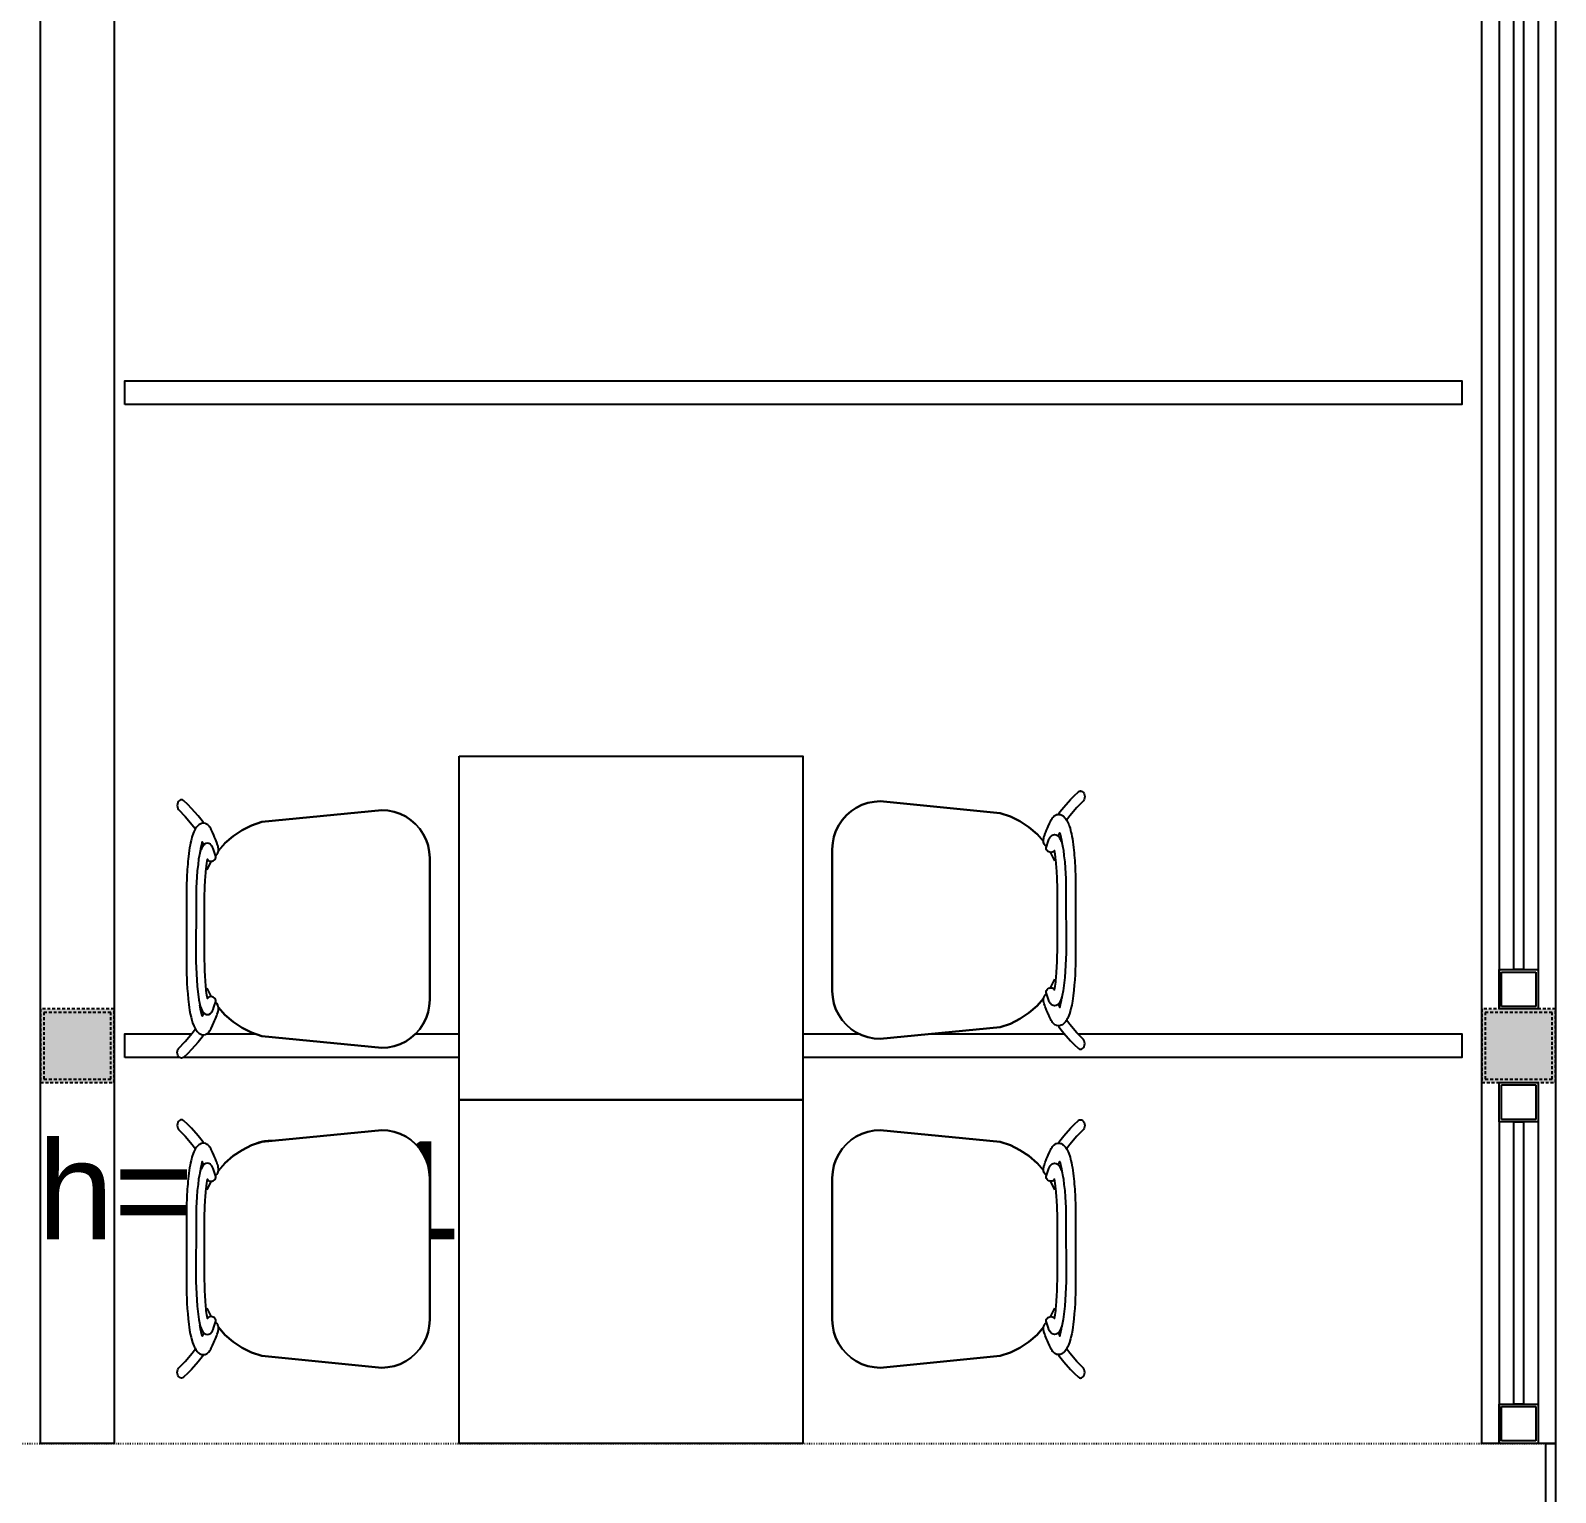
# Model space of a CAD drawing. Header units: inches. Extents: x 19839 to 37459, y -6108 to 838.
# Drawn here: x 35965.2 to 36275.7, y -1539.6 to -1241.8 of the extents above; entities that cross this region are included whole.
import ezdxf

# ---------------------------------------------------------------- set-up
doc = ezdxf.new("R2010")
doc.units = ezdxf.units.IN
doc.header["$MEASUREMENT"] = 0
for name, pattern in [('DOT', [0.25, 0, -0.25]), ('DOTX2', [12.7, 0, -12.7]), ('HIDDEN1', [1, 0.6, -0.4])]:
    doc.linetypes.add(name, pattern=pattern)
for name, color, linetype in [('. JLL Mavi', 5, 'Continuous'), ('0-hsl-htc', 250, 'Continuous'), ('01_Existing Wall Hatch', 251, 'Continuous'), ('2-SPS-ALC', 3, 'Continuous'), ('2-SPS-VLF', 11, 'Continuous'), ('AVM100_02_KAPEN_GIYRDIRME CAM01', 83, 'Continuous'), ('FURNITURE-ATA', 34, 'Continuous'), ('g3', 155, 'HIDDEN1'), ('n', 55, 'DOT'), ('WIPEOUT-ATA', 185, 'DOTX2')]:
    doc.layers.add(name, color=color, linetype=linetype)
doc.styles.get("Standard").update_dxf_attribs({"font": 'arial.ttf'})

# ---------------------------------------------------------------- blocks, each defined once
blk = doc.blocks.new('zemin 2')
at = {"layer": '0-hsl-htc'}
for points in [[(21828.39, 4089.75), (21813.39, 4089.75), (21813.39, 4074.75), (21828.39, 4074.75)], [(22121.89, 4089.75), (22106.89, 4089.75), (22106.89, 4074.75), (22121.89, 4074.75)]]:
    blk.add_hatch(color=0, dxfattribs=at).paths.add_polyline_path(points)
at = {"color": 0}
for points in [[(21813.39, 4456.25), (21828.39, 4456.25), (21828.39, 4001.25), (21813.39, 4001.25), (21813.39, 4456.25)], [(22106.89, 4456.25), (22121.89, 4456.25), (22121.89, 4001.25), (22106.89, 4001.25), (22106.89, 4456.25)], [(21830.57, 4212.83), (21830.57, 4217.66), (22102.82, 4217.66), (22102.82, 4212.83), (21830.57, 4212.83)], [(21830.57, 4079.83), (21830.57, 4084.66), (22102.82, 4084.66), (22102.82, 4079.83), (21830.57, 4079.83)]]:
    blk.add_lwpolyline(points, dxfattribs=at)
blk.add_lwpolyline([(22121.89, 4001.25), (22121.89, 3983.75), (22119.89, 3983.75), (22119.89, 4001.25)], close=True, dxfattribs=at)
at = {"layer": '2-SPS-ALC', "color": 0}
for p, q in [((22110.39, 4097.75), (22118.39, 4097.75)), ((22110.39, 4089.75), (22110.39, 4097.75)), ((22110.89, 4097.25), (22117.89, 4097.25)), ((22110.89, 4090.25), (22110.89, 4097.25)), ((22117.89, 4097.25), (22117.89, 4090.25)), ((22118.39, 4097.75), (22118.39, 4089.75)), ((22117.89, 4090.25), (22110.89, 4090.25)), ((22118.39, 4089.75), (22110.39, 4089.75)), ((22110.39, 4074.75), (22118.39, 4074.75)), ((22110.39, 4066.75), (22110.39, 4074.75)), ((22110.89, 4074.25), (22117.89, 4074.25)), ((22110.89, 4067.25), (22110.89, 4074.25)), ((22117.89, 4074.25), (22117.89, 4067.25)), ((22118.39, 4074.75), (22118.39, 4066.75)), ((22118.39, 4066.75), (22110.39, 4066.75)), ((22117.89, 4067.25), (22110.89, 4067.25)), ((22110.39, 4009.25), (22118.39, 4009.25)), ((22110.39, 4001.25), (22110.39, 4009.25)), ((22118.39, 4009.25), (22118.39, 4001.25)), ((22110.89, 4008.75), (22117.89, 4008.75)), ((22110.89, 4001.75), (22110.89, 4008.75)), ((22117.89, 4008.75), (22117.89, 4001.75)), ((22118.39, 4001.25), (22110.39, 4001.25)), ((22117.89, 4001.75), (22110.89, 4001.75))]:
    blk.add_line(p, q, dxfattribs=at)
at = {"layer": '2-SPS-VLF', "color": 0, "linetype": 'ByBlock'}
for p, q in [((22110.39, 4340.72), (22110.39, 4089.72)), ((22118.39, 4340.72), (22118.39, 4089.72)), ((22110.39, 4066.72), (22110.39, 4001.22)), ((22118.39, 4066.72), (22118.39, 4001.22))]:
    blk.add_line(p, q, dxfattribs=at)
at = {"layer": 'AVM100_02_KAPEN_GIYRDIRME CAM01', "color": 0}
for points in [[(22115.39, 4332.75), (22115.39, 4097.75), (22113.39, 4097.75), (22113.39, 4332.75)], [(22115.39, 4066.75), (22115.39, 4009.25), (22113.39, 4009.25), (22113.39, 4066.75)]]:
    blk.add_lwpolyline(points, close=True, dxfattribs=at)
at = {"layer": 'g3', "color": 0, "linetype": 'HIDDEN1'}
for points in [[(21828.39, 4089.75), (21813.39, 4089.75), (21813.39, 4074.75), (21828.39, 4074.75), (21828.39, 4089.75)], [(22121.89, 4089.75), (22106.89, 4089.75), (22106.89, 4074.75), (22121.89, 4074.75), (22121.89, 4089.75)]]:
    blk.add_lwpolyline(points, dxfattribs=at)
for points in [[(21827.68, 4089.04), (21814.1, 4089.04), (21814.1, 4075.46), (21827.68, 4075.46)], [(22121.18, 4089.04), (22107.6, 4089.04), (22107.6, 4075.46), (22121.18, 4075.46)]]:
    blk.add_lwpolyline(points, close=True, dxfattribs=at)
at = {"layer": 'n', "color": 0}
blk.add_line((19949.03, 4001.25), (22120.89, 4001.25), dxfattribs=at)
at = {"layer": '. JLL Mavi', "color": 0}
blk.add_text('h= 281.5', height=20, dxfattribs=at).set_placement((21812.77, 4042.8))
blk = doc.blocks.new('thornet1')
blk.add_wipeout([(16835.53, -12716.7), (16835.76, -12715.53), (16836.67, -12713.34), (16838.12, -12711.45), (16840, -12710.01), (16841.07, -12709.48), (16843.96, -12708.83), (16846.34, -12708.96), (16852.41, -12709.56), (16861.16, -12710.42), (16867.28, -12711.02), (16870.14, -12712.13), (16872.75, -12713.71), (16874.29, -12715.06), (16875.5, -12716.44), (16875.65, -12715.48), (16876.18, -12714.09), (16876.92, -12712.47), (16877.5, -12711.64), (16878, -12711.3), (16878.48, -12711.01), (16879.36, -12709.89), (16880.62, -12708.45), (16882.34, -12706.86), (16882.83, -12706.9), (16883.17, -12707.25), (16883.34, -12707.91), (16883.17, -12708.57), (16882.68, -12709.12), (16881.86, -12709.97), (16880.93, -12711.04), (16879.95, -12712.29), (16880.21, -12712.93), (16880.77, -12714.78), (16881.33, -12718.54), (16881.6, -12723.15), (16881.61, -12729.45), (16881.61, -12739.01), (16881.52, -12741.65), (16881.33, -12744.15), (16880.94, -12747.1), (16880.44, -12749.14), (16880.22, -12750.76), (16881.18, -12751.92), (16882.29, -12753.16), (16883.08, -12753.97), (16883.34, -12754.78), (16883.11, -12755.55), (16882.65, -12755.85), (16882.16, -12755.72), (16880.47, -12754.06), (16878.9, -12752.23), (16878.34, -12751.49), (16877.3, -12750.84), (16876.56, -12749.46), (16875.8, -12747.65), (16875.59, -12747.01), (16874.9, -12746.93), (16874.29, -12747.63), (16872.29, -12749.28), (16870.67, -12750.3), (16868.25, -12751.34), (16867.28, -12751.67), (16845.12, -12753.84), (16844.02, -12753.95), (16840.97, -12753.16), (16838.56, -12751.63), (16837, -12749.84), (16835.76, -12747.15), (16835.45, -12744.81), (16835.45, -12736.61)]).dxf.layer = 'WIPEOUT-ATA'
at = {"layer": 'FURNITURE-ATA'}
for p, q in [((16841.07, -12709.48, 61.43), (16840, -12710.01, 61.43)), ((16841.07, -12709.48, 58.87), (16840, -12710.01, 58.87)), ((16842.19, -12709.1, 61.43), (16841.07, -12709.48, 61.43)), ((16842.19, -12709.1, 58.87), (16841.07, -12709.48, 58.87)), ((16843.36, -12708.87, 61.43), (16842.19, -12709.1, 61.43)), ((16843.36, -12708.87, 58.87), (16842.19, -12709.1, 58.87)), ((16844.56, -12708.79, 61.43), (16843.36, -12708.87, 61.43)), ((16844.56, -12708.79, 58.87), (16843.36, -12708.87, 58.87)), ((16867.28, -12711.02, 61.43), (16844.56, -12708.79, 61.43)), ((16867.28, -12711.02, 58.87), (16844.56, -12708.79, 58.87)), ((16837.33, -12712.35, 61.43), (16836.67, -12713.34, 61.43)), ((16837.33, -12712.35, 58.87), (16836.67, -12713.34, 58.87)), ((16838.12, -12711.45, 61.43), (16837.33, -12712.35, 61.43)), ((16838.12, -12711.45, 58.87), (16837.33, -12712.35, 58.87)), ((16839.01, -12710.67, 61.43), (16838.12, -12711.45, 61.43)), ((16839.01, -12710.67, 58.87), (16838.12, -12711.45, 58.87)), ((16840, -12710.01, 61.43), (16839.01, -12710.67, 61.43)), ((16840, -12710.01, 58.87), (16839.01, -12710.67, 58.87)), ((16869.23, -12711.68, 61.43), (16867.28, -12711.02, 61.43)), ((16869.23, -12711.68, 58.87), (16867.28, -12711.02, 58.87)), ((16871.06, -12712.58, 61.43), (16869.23, -12711.68, 61.43)), ((16871.06, -12712.58, 58.87), (16869.23, -12711.68, 58.87)), ((16869.23, -12711.68, 58.87), (16869.23, -12711.68, 61.43)), ((16872.75, -12713.71, 61.43), (16871.06, -12712.58, 61.43)), ((16872.75, -12713.71, 58.87), (16871.06, -12712.58, 58.87)), ((16871.06, -12712.58, 58.87), (16871.06, -12712.58, 61.43)), ((16835.76, -12715.53, 61.43), (16835.53, -12716.7, 61.43)), ((16835.76, -12715.53, 58.87), (16835.53, -12716.7, 58.87)), ((16836.14, -12714.41, 61.43), (16835.76, -12715.53, 61.43)), ((16836.14, -12714.41, 58.87), (16835.76, -12715.53, 58.87)), ((16835.76, -12715.53, 58.87), (16835.76, -12715.53, 61.43)), ((16836.67, -12713.34, 61.43), (16836.14, -12714.41, 61.43)), ((16836.67, -12713.34, 58.87), (16836.14, -12714.41, 58.87)), ((16836.14, -12714.41, 58.87), (16836.14, -12714.41, 61.43)), ((16836.67, -12713.34, 58.87), (16836.67, -12713.34, 61.43)), ((16874.29, -12715.06, 61.43), (16872.75, -12713.71, 61.43)), ((16874.29, -12715.06, 58.87), (16872.75, -12713.71, 58.87)), ((16872.75, -12713.71, 58.87), (16872.75, -12713.71, 61.43)), ((16875.5, -12716.44, 58.87), (16874.29, -12715.06, 58.87)), ((16835.53, -12716.7, 61.43), (16835.45, -12717.87, 61.43)), ((16835.53, -12716.7, 58.87), (16835.45, -12717.87, 58.87)), ((16835.45, -12717.87, 58.87), (16835.45, -12717.87, 61.43)), ((16835.45, -12717.87, 61.43), (16835.45, -12744.81, 61.43)), ((16835.45, -12717.87, 58.87), (16835.45, -12744.81, 58.87)), ((16835.53, -12716.7, 58.87), (16835.53, -12716.7, 61.43)), ((16877.67, -12720.12, 58.87), (16876.89, -12718.54, 58.87)), ((16876.91, -12744.1, 58.87), (16877.67, -12742.57, 58.87)), ((16877.67, -12742.57, 58.87), (16877.67, -12742.57, 61.43)), ((16835.45, -12744.81, 58.87), (16835.45, -12744.81, 61.43)), ((16835.45, -12744.81, 61.43), (16835.53, -12745.99, 61.43)), ((16835.45, -12744.81, 58.87), (16835.53, -12745.99, 58.87)), ((16835.53, -12745.99, 61.43), (16835.76, -12747.15, 61.43)), ((16835.53, -12745.99, 58.87), (16835.53, -12745.99, 61.43)), ((16835.53, -12745.99, 58.87), (16835.76, -12747.15, 58.87)), ((16835.76, -12747.15, 61.43), (16836.14, -12748.28, 61.43)), ((16835.76, -12747.15, 58.87), (16835.76, -12747.15, 61.43)), ((16835.76, -12747.15, 58.87), (16836.14, -12748.28, 58.87)), ((16874.29, -12747.63, 61.43), (16875.51, -12746.23, 120.3)), ((16874.29, -12747.63, 58.87), (16875.51, -12746.23, 117.75)), ((16875.51, -12746.23, 117.75), (16875.51, -12746.23, 120.3)), ((16836.14, -12748.28, 61.43), (16836.67, -12749.35, 61.43)), ((16836.14, -12748.28, 58.87), (16836.14, -12748.28, 61.43)), ((16836.14, -12748.28, 58.87), (16836.67, -12749.35, 58.87)), ((16836.67, -12749.35, 61.43), (16837.33, -12750.34, 61.43)), ((16836.67, -12749.35, 58.87), (16836.67, -12749.35, 61.43)), ((16836.67, -12749.35, 58.87), (16837.33, -12750.34, 58.87)), ((16837.33, -12750.34, 61.43), (16838.12, -12751.23, 61.43)), ((16837.33, -12750.34, 58.87), (16837.33, -12750.34, 61.43)), ((16837.33, -12750.34, 58.87), (16838.12, -12751.23, 58.87)), ((16869.23, -12751.01, 61.43), (16871.06, -12750.11, 61.43)), ((16869.23, -12751.01, 58.87), (16871.06, -12750.11, 58.87)), ((16871.06, -12750.11, 61.43), (16872.75, -12748.97, 61.43)), ((16871.06, -12750.11, 58.87), (16872.75, -12748.97, 58.87)), ((16871.06, -12750.11, 58.87), (16871.06, -12750.11, 61.43)), ((16872.75, -12748.97, 61.43), (16874.29, -12747.63, 61.43)), ((16872.75, -12748.97, 58.87), (16874.29, -12747.63, 58.87)), ((16872.75, -12748.97, 58.87), (16872.75, -12748.97, 61.43)), ((16874.29, -12747.63, 58.87), (16874.29, -12747.63, 61.43)), ((16838.12, -12751.23, 61.43), (16839.01, -12752.02, 61.43)), ((16838.12, -12751.23, 58.87), (16838.12, -12751.23, 61.43)), ((16838.12, -12751.23, 58.87), (16839.01, -12752.02, 58.87)), ((16839.01, -12752.02, 61.43), (16840, -12752.68, 61.43)), ((16839.01, -12752.02, 58.87), (16839.01, -12752.02, 61.43)), ((16839.01, -12752.02, 58.87), (16840, -12752.68, 58.87)), ((16840, -12752.68, 61.43), (16841.07, -12753.2, 61.43)), ((16840, -12752.68, 58.87), (16840, -12752.68, 61.43)), ((16840, -12752.68, 58.87), (16841.07, -12753.2, 58.87)), ((16841.07, -12753.2, 61.43), (16842.19, -12753.59, 61.43)), ((16841.07, -12753.2, 58.87), (16841.07, -12753.2, 61.43)), ((16841.07, -12753.2, 58.87), (16842.19, -12753.59, 58.87)), ((16844.56, -12753.9, 61.43), (16867.28, -12751.67, 61.43)), ((16844.56, -12753.9, 58.87), (16867.28, -12751.67, 58.87)), ((16867.28, -12751.67, 61.43), (16869.23, -12751.01, 61.43)), ((16867.28, -12751.67, 58.87), (16869.23, -12751.01, 58.87)), ((16867.28, -12751.67, 58.87), (16867.28, -12751.67, 61.43)), ((16869.23, -12751.01, 58.87), (16869.23, -12751.01, 61.43)), ((16842.19, -12753.59, 61.43), (16843.36, -12753.82, 61.43)), ((16842.19, -12753.59, 58.87), (16842.19, -12753.59, 61.43)), ((16842.19, -12753.59, 58.87), (16843.36, -12753.82, 58.87)), ((16843.36, -12753.82, 61.43), (16844.56, -12753.9, 61.43)), ((16843.36, -12753.82, 58.87), (16844.56, -12753.9, 58.87)), ((16844.56, -12753.9, 58.87), (16844.56, -12753.9, 61.43))]:
    blk.add_line(p, q, dxfattribs=at)
for points, elevation in [([(16878.34, -12711.2), (16878.61, -12710.82), (16879.36, -12709.89), (16880.62, -12708.45), (16881.36, -12707.73), (16882.16, -12706.97)], 33.45), ([(16882.16, -12706.97), (16882.34, -12706.86), (16882.55, -12706.82), (16882.75, -12706.86), (16882.94, -12706.97), (16883.11, -12707.14), (16883.23, -12707.36), (16883.31, -12707.63), (16883.34, -12707.91), (16883.31, -12708.19), (16883.23, -12708.45), (16883.11, -12708.68), (16881.86, -12709.97), (16880.5, -12711.55), (16879.95, -12712.29)], 16.77), ([(16876.03, -12717.37), (16875.82, -12717.17), (16875.66, -12716.9), (16875.55, -12716.55), (16875.52, -12716.22), (16875.56, -12715.84), (16875.61, -12715.61), (16875.69, -12715.36), (16875.84, -12714.91), (16875.95, -12714.62), (16876.09, -12714.28), (16876.26, -12713.9), (16876.41, -12713.57), (16876.67, -12712.99), (16876.92, -12712.47), (16877, -12712.3), (16877.16, -12712.04), (16877.25, -12711.9), (16877.35, -12711.79), (16877.56, -12711.58), (16877.66, -12711.5), (16877.9, -12711.37), (16878.01, -12711.32), (16878.27, -12711.28), (16878.38, -12711.26), (16878.5, -12711.28), (16878.76, -12711.32), (16878.88, -12711.37), (16879.12, -12711.5), (16879.24, -12711.58), (16879.37, -12711.7), (16879.57, -12711.9), (16879.69, -12712.04), (16879.82, -12712.22), (16879.95, -12712.43), (16880.09, -12712.68), (16880.21, -12712.93), (16880.33, -12713.22), (16880.4, -12713.42), (16880.44, -12713.55), (16880.56, -12713.92), (16880.67, -12714.33), (16880.72, -12714.56), (16880.82, -12714.99), (16880.92, -12715.45), (16881.01, -12715.94), (16881.09, -12716.46), (16881.16, -12717), (16881.23, -12717.56), (16881.28, -12718.05), (16881.33, -12718.54), (16881.37, -12719.03), (16881.41, -12719.52), (16881.45, -12720.04), (16881.49, -12720.54), (16881.52, -12721.04), (16881.54, -12721.57), (16881.56, -12722.09), (16881.58, -12722.62), (16881.6, -12723.15), (16881.61, -12723.68), (16881.61, -12739.01), (16881.58, -12740.07), (16881.56, -12740.59), (16881.52, -12741.65), (16881.45, -12742.65), (16881.37, -12743.66), (16881.28, -12744.64), (16881.16, -12745.69), (16881.09, -12746.23), (16881.01, -12746.74), (16880.87, -12747.46), (16880.73, -12748.1), (16880.65, -12748.41), (16880.44, -12749.14), (16880.21, -12749.76), (16880.09, -12750.01), (16879.97, -12750.21), (16879.82, -12750.47), (16879.69, -12750.64), (16879.57, -12750.79), (16879.37, -12750.99), (16879.24, -12751.1), (16879.12, -12751.19), (16878.88, -12751.31), (16878.76, -12751.36), (16878.38, -12751.42), (16878.01, -12751.36), (16877.9, -12751.31), (16877.66, -12751.19), (16877.56, -12751.1), (16877.35, -12750.9), (16877.25, -12750.79), (16877.16, -12750.64), (16877, -12750.38), (16876.92, -12750.21), (16876.67, -12749.69), (16876.45, -12749.22), (16876.41, -12749.12), (16876.26, -12748.79), (16876.09, -12748.41), (16875.95, -12748.07), (16875.84, -12747.77), (16875.75, -12747.52), (16875.65, -12747.21), (16875.59, -12747.01), (16875.56, -12746.88), (16875.55, -12746.8), (16875.52, -12746.47), (16875.54, -12746.2), (16875.55, -12746.13), (16875.56, -12746.1), (16875.66, -12745.79), (16875.82, -12745.52), (16876.03, -12745.31)], 60.9), ([(16878.3, -12715.4), (16878.31, -12715.39), (16878.48, -12715.04), (16878.61, -12714.78), (16878.76, -12715.31), (16878.93, -12716.15), (16879, -12716.59), (16879.05, -12716.88)], 84.47), ([(16878.3, -12747.28), (16878.31, -12747.3), (16878.48, -12747.64), (16878.61, -12747.91), (16878.76, -12747.38), (16878.93, -12746.54), (16879, -12746.1), (16879.05, -12745.8)], 84.47), ([(16882.16, -12755.72), (16882.34, -12755.83), (16882.55, -12755.86), (16882.75, -12755.83), (16882.94, -12755.72), (16883.11, -12755.55), (16883.23, -12755.32), (16883.31, -12755.06), (16883.34, -12754.78), (16883.31, -12754.5), (16883.23, -12754.23), (16883.11, -12754.01), (16881.86, -12752.71), (16880.5, -12751.13), (16879.95, -12750.39)], 16.77), ([(16878.34, -12751.49), (16878.61, -12751.86), (16879.36, -12752.8), (16880.62, -12754.24), (16881.36, -12754.95), (16882.16, -12755.72)], 33.45)]:
    blk.add_lwpolyline(points, dxfattribs=dict(at, elevation=elevation))
at = {"layer": 'FURNITURE-ATA', "elevation": 72.41}
blk.add_lwpolyline([(16876.02, -12745.09), (16876.02, -12744.9), (16876.08, -12744.71), (16876.19, -12744.54), (16876.35, -12744.39), (16876.54, -12744.28), (16876.75, -12744.21), (16876.96, -12744.19), (16877.17, -12744.22), (16877.36, -12744.29), (16877.51, -12744.4), (16877.61, -12744.55), (16877.62, -12744.57), (16877.63, -12744.51), (16877.74, -12743.88), (16877.79, -12743.48), (16877.84, -12743.1), (16877.89, -12742.69), (16877.92, -12742.27), (16877.95, -12741.89), (16877.98, -12741.51), (16878.01, -12741.13), (16878.05, -12740.34), (16878.11, -12739.15), (16878.14, -12737.93), (16878.15, -12737.52), (16878.15, -12725.16), (16878.11, -12723.54), (16878.03, -12721.95), (16878.01, -12721.56), (16877.92, -12720.42), (16877.89, -12720), (16877.74, -12718.84), (16877.69, -12718.49), (16877.63, -12718.17), (16877.62, -12718.12), (16877.61, -12718.14), (16877.51, -12718.28), (16877.36, -12718.4), (16877.17, -12718.47), (16876.96, -12718.5), (16876.75, -12718.47), (16876.54, -12718.4), (16876.35, -12718.29), (16876.19, -12718.15), (16876.08, -12717.98), (16876.02, -12717.79), (16876.02, -12717.6), (16876.47, -12716.26), (16876.54, -12716.07), (16876.57, -12715.98), (16876.59, -12715.93), (16876.65, -12715.82), (16876.78, -12715.6), (16876.84, -12715.51), (16877.01, -12715.34), (16877.07, -12715.28), (16877.33, -12715.14), (16877.61, -12715.09), (16877.9, -12715.13), (16878.17, -12715.28), (16878.24, -12715.35), (16878.41, -12715.51), (16878.49, -12715.6), (16878.56, -12715.72), (16878.76, -12716.07), (16878.84, -12716.23), (16878.91, -12716.43), (16878.99, -12716.67), (16879.06, -12716.94), (16879.15, -12717.27), (16879.2, -12717.55), (16879.29, -12718.08), (16879.41, -12719.11), (16879.55, -12720.29), (16879.64, -12721.51), (16879.76, -12723.46), (16879.79, -12725.16), (16879.82, -12737.55), (16879.58, -12742.21), (16879.26, -12744.77), (16879.09, -12745.67), (16878.98, -12746.02), (16878.84, -12746.45), (16878.62, -12746.86), (16878.49, -12747.08), (16878.41, -12747.18), (16878.17, -12747.41), (16877.9, -12747.55), (16877.61, -12747.6), (16877.34, -12747.55), (16877.07, -12747.41), (16876.84, -12747.18), (16876.78, -12747.08), (16876.65, -12746.87), (16876.59, -12746.76), (16876.54, -12746.62), (16876.39, -12746.2), (16876.26, -12745.81), (16876.08, -12745.27)], close=True, dxfattribs=at)
at = {"layer": 'FURNITURE-ATA'}
mesh = blk.add_polyface(dxfattribs=at)
corners = [(16841.07, -12709.48, 61.43), (16840, -12710.01, 58.87), (16840, -12710.01, 61.43), (16841.07, -12709.48, 58.87)]
mesh.append_faces([[corners[k] for k in face] for face in [(0, 1, 2), (1, 0, 3)]], dxfattribs={"vtx0": -1})
mesh = blk.add_polyface(dxfattribs=at)
corners = [(16842.19, -12709.1, 61.43), (16841.07, -12709.48, 58.87), (16841.07, -12709.48, 61.43), (16842.19, -12709.1, 58.87)]
mesh.append_faces([[corners[k] for k in face] for face in [(0, 1, 2), (1, 0, 3)]], dxfattribs={"vtx0": -1})
mesh = blk.add_polyface(dxfattribs=at)
corners = [(16843.36, -12708.87, 61.43), (16842.19, -12709.1, 58.87), (16842.19, -12709.1, 61.43), (16843.36, -12708.87, 58.87)]
mesh.append_faces([[corners[k] for k in face] for face in [(0, 1, 2), (1, 0, 3)]], dxfattribs={"vtx0": -1})
mesh = blk.add_polyface(dxfattribs=at)
corners = [(16844.56, -12708.79, 61.43), (16843.36, -12708.87, 58.87), (16843.36, -12708.87, 61.43), (16844.56, -12708.79, 58.87)]
mesh.append_faces([[corners[k] for k in face] for face in [(0, 1, 2), (1, 0, 3)]], dxfattribs={"vtx0": -1})
mesh = blk.add_polyface(dxfattribs=at)
corners = [(16867.28, -12711.02, 61.43), (16844.56, -12708.79, 58.87), (16844.56, -12708.79, 61.43), (16867.28, -12711.02, 58.87)]
mesh.append_faces([[corners[k] for k in face] for face in [(0, 1, 2), (1, 0, 3)]], dxfattribs={"vtx0": -1})
mesh = blk.add_polyface(dxfattribs=at)
corners = [(16836.67, -12713.34, 58.87), (16837.33, -12712.35, 61.43), (16837.33, -12712.35, 58.87), (16836.67, -12713.34, 61.43)]
mesh.append_faces([[corners[k] for k in face] for face in [(0, 1, 2), (1, 0, 3)]], dxfattribs={"vtx0": -1})
mesh = blk.add_polyface(dxfattribs=at)
corners = [(16837.33, -12712.35, 61.43), (16838.12, -12711.45, 58.87), (16837.33, -12712.35, 58.87), (16838.12, -12711.45, 61.43)]
mesh.append_faces([[corners[k] for k in face] for face in [(0, 1, 2), (1, 0, 3)]], dxfattribs={"vtx0": -1})
mesh = blk.add_polyface(dxfattribs=at)
corners = [(16839.01, -12710.67, 61.43), (16838.12, -12711.45, 58.87), (16838.12, -12711.45, 61.43), (16839.01, -12710.67, 58.87)]
mesh.append_faces([[corners[k] for k in face] for face in [(0, 1, 2), (1, 0, 3)]], dxfattribs={"vtx0": -1})
mesh = blk.add_polyface(dxfattribs=at)
corners = [(16840, -12710.01, 61.43), (16839.01, -12710.67, 58.87), (16839.01, -12710.67, 61.43), (16840, -12710.01, 58.87)]
mesh.append_faces([[corners[k] for k in face] for face in [(0, 1, 2), (1, 0, 3)]], dxfattribs={"vtx0": -1})
mesh = blk.add_polyface(dxfattribs=at)
corners = [(16869.23, -12711.68, 61.43), (16867.28, -12711.02, 58.87), (16867.28, -12711.02, 61.43), (16869.23, -12711.68, 58.87)]
mesh.append_faces([[corners[k] for k in face] for face in [(0, 1, 2), (1, 0, 3)]], dxfattribs={"vtx0": -1})
mesh = blk.add_polyface(dxfattribs=at)
corners = [(16871.06, -12712.58, 61.43), (16869.23, -12711.68, 58.87), (16869.23, -12711.68, 61.43), (16871.06, -12712.58, 58.87)]
mesh.append_faces([[corners[k] for k in face] for face in [(0, 1, 2), (1, 0, 3)]], dxfattribs={"vtx0": -1})
mesh = blk.add_polyface(dxfattribs=at)
corners = [(16872.75, -12713.71, 61.43), (16871.06, -12712.58, 58.87), (16871.06, -12712.58, 61.43), (16872.75, -12713.71, 58.87)]
mesh.append_faces([[corners[k] for k in face] for face in [(0, 1, 2), (1, 0, 3)]], dxfattribs={"vtx0": -1})
mesh = blk.add_polyface(dxfattribs=at)
corners = [(16835.53, -12716.7, 61.43), (16835.76, -12715.53, 58.87), (16835.53, -12716.7, 58.87), (16835.76, -12715.53, 61.43)]
mesh.append_faces([[corners[k] for k in face] for face in [(0, 1, 2), (1, 0, 3)]], dxfattribs={"vtx0": -1})
mesh = blk.add_polyface(dxfattribs=at)
corners = [(16835.76, -12715.53, 61.43), (16836.14, -12714.41, 58.87), (16835.76, -12715.53, 58.87), (16836.14, -12714.41, 61.43)]
mesh.append_faces([[corners[k] for k in face] for face in [(0, 1, 2), (1, 0, 3)]], dxfattribs={"vtx0": -1})
mesh = blk.add_polyface(dxfattribs=at)
corners = [(16836.14, -12714.41, 61.43), (16836.67, -12713.34, 58.87), (16836.14, -12714.41, 58.87), (16836.67, -12713.34, 61.43)]
mesh.append_faces([[corners[k] for k in face] for face in [(0, 1, 2), (1, 0, 3)]], dxfattribs={"vtx0": -1})
mesh = blk.add_polyface(dxfattribs=at)
corners = [(16874.29, -12715.06, 61.43), (16872.75, -12713.71, 58.87), (16872.75, -12713.71, 61.43), (16874.29, -12715.06, 58.87)]
mesh.append_faces([[corners[k] for k in face] for face in [(0, 1, 2), (1, 0, 3)]], dxfattribs={"vtx0": -1})
mesh = blk.add_polyface(dxfattribs=at)
corners = [(16835.45, -12717.87, 61.43), (16835.53, -12716.7, 58.87), (16835.45, -12717.87, 58.87), (16835.53, -12716.7, 61.43)]
mesh.append_faces([[corners[k] for k in face] for face in [(0, 1, 2), (1, 0, 3)]], dxfattribs={"vtx0": -1})
mesh = blk.add_polyface(dxfattribs=at)
corners = [(16835.45, -12744.81, 61.43), (16835.45, -12717.87, 58.87), (16835.45, -12744.81, 58.87), (16835.45, -12717.87, 61.43)]
mesh.append_faces([[corners[k] for k in face] for face in [(0, 1, 2), (1, 0, 3)]], dxfattribs={"vtx0": -1})
mesh = blk.add_polyface(dxfattribs=at)
corners = [(16835.53, -12745.99, 61.43), (16835.45, -12744.81, 58.87), (16835.53, -12745.99, 58.87), (16835.45, -12744.81, 61.43)]
mesh.append_faces([[corners[k] for k in face] for face in [(0, 1, 2), (1, 0, 3)]], dxfattribs={"vtx0": -1})
mesh = blk.add_polyface(dxfattribs=at)
corners = [(16835.76, -12747.15, 61.43), (16835.53, -12745.99, 58.87), (16835.76, -12747.15, 58.87), (16835.53, -12745.99, 61.43)]
mesh.append_faces([[corners[k] for k in face] for face in [(0, 1, 2), (1, 0, 3)]], dxfattribs={"vtx0": -1})
mesh = blk.add_polyface(dxfattribs=at)
corners = [(16836.14, -12748.28, 61.43), (16835.76, -12747.15, 58.87), (16836.14, -12748.28, 58.87), (16835.76, -12747.15, 61.43)]
mesh.append_faces([[corners[k] for k in face] for face in [(0, 1, 2), (1, 0, 3)]], dxfattribs={"vtx0": -1})
mesh = blk.add_polyface(dxfattribs=at)
corners = [(16875.51, -12746.23, 117.75), (16874.29, -12747.63, 61.43), (16874.29, -12747.63, 58.87), (16875.51, -12746.23, 120.3)]
mesh.append_faces([[corners[k] for k in face] for face in [(0, 1, 2), (1, 0, 3)]], dxfattribs={"vtx0": -1})
mesh = blk.add_polyface(dxfattribs=at)
corners = [(16836.67, -12749.35, 61.43), (16836.14, -12748.28, 58.87), (16836.67, -12749.35, 58.87), (16836.14, -12748.28, 61.43)]
mesh.append_faces([[corners[k] for k in face] for face in [(0, 1, 2), (1, 0, 3)]], dxfattribs={"vtx0": -1})
mesh = blk.add_polyface(dxfattribs=at)
corners = [(16837.33, -12750.34, 61.43), (16836.67, -12749.35, 58.87), (16837.33, -12750.34, 58.87), (16836.67, -12749.35, 61.43)]
mesh.append_faces([[corners[k] for k in face] for face in [(0, 1, 2), (1, 0, 3)]], dxfattribs={"vtx0": -1})
mesh = blk.add_polyface(dxfattribs=at)
corners = [(16838.12, -12751.23, 61.43), (16837.33, -12750.34, 58.87), (16838.12, -12751.23, 58.87), (16837.33, -12750.34, 61.43)]
mesh.append_faces([[corners[k] for k in face] for face in [(0, 1, 2), (1, 0, 3)]], dxfattribs={"vtx0": -1})
mesh = blk.add_polyface(dxfattribs=at)
corners = [(16871.06, -12750.11, 58.87), (16869.23, -12751.01, 61.43), (16869.23, -12751.01, 58.87), (16871.06, -12750.11, 61.43)]
mesh.append_faces([[corners[k] for k in face] for face in [(0, 1, 2), (1, 0, 3)]], dxfattribs={"vtx0": -1})
mesh = blk.add_polyface(dxfattribs=at)
corners = [(16872.75, -12748.97, 58.87), (16871.06, -12750.11, 61.43), (16871.06, -12750.11, 58.87), (16872.75, -12748.97, 61.43)]
mesh.append_faces([[corners[k] for k in face] for face in [(0, 1, 2), (1, 0, 3)]], dxfattribs={"vtx0": -1})
mesh = blk.add_polyface(dxfattribs=at)
corners = [(16874.29, -12747.63, 58.87), (16872.75, -12748.97, 61.43), (16872.75, -12748.97, 58.87), (16874.29, -12747.63, 61.43)]
mesh.append_faces([[corners[k] for k in face] for face in [(0, 1, 2), (1, 0, 3)]], dxfattribs={"vtx0": -1})
mesh = blk.add_polyface(dxfattribs=at)
corners = [(16839.01, -12752.02, 58.87), (16838.12, -12751.23, 61.43), (16838.12, -12751.23, 58.87), (16839.01, -12752.02, 61.43)]
mesh.append_faces([[corners[k] for k in face] for face in [(0, 1, 2), (1, 0, 3)]], dxfattribs={"vtx0": -1})
mesh = blk.add_polyface(dxfattribs=at)
corners = [(16840, -12752.68, 58.87), (16839.01, -12752.02, 61.43), (16839.01, -12752.02, 58.87), (16840, -12752.68, 61.43)]
mesh.append_faces([[corners[k] for k in face] for face in [(0, 1, 2), (1, 0, 3)]], dxfattribs={"vtx0": -1})
mesh = blk.add_polyface(dxfattribs=at)
corners = [(16841.07, -12753.2, 58.87), (16840, -12752.68, 61.43), (16840, -12752.68, 58.87), (16841.07, -12753.2, 61.43)]
mesh.append_faces([[corners[k] for k in face] for face in [(0, 1, 2), (1, 0, 3)]], dxfattribs={"vtx0": -1})
mesh = blk.add_polyface(dxfattribs=at)
corners = [(16842.19, -12753.59, 58.87), (16841.07, -12753.2, 61.43), (16841.07, -12753.2, 58.87), (16842.19, -12753.59, 61.43)]
mesh.append_faces([[corners[k] for k in face] for face in [(0, 1, 2), (1, 0, 3)]], dxfattribs={"vtx0": -1})
mesh = blk.add_polyface(dxfattribs=at)
corners = [(16867.28, -12751.67, 58.87), (16844.56, -12753.9, 61.43), (16844.56, -12753.9, 58.87), (16867.28, -12751.67, 61.43)]
mesh.append_faces([[corners[k] for k in face] for face in [(0, 1, 2), (1, 0, 3)]], dxfattribs={"vtx0": -1})
mesh = blk.add_polyface(dxfattribs=at)
corners = [(16869.23, -12751.01, 58.87), (16867.28, -12751.67, 61.43), (16867.28, -12751.67, 58.87), (16869.23, -12751.01, 61.43)]
mesh.append_faces([[corners[k] for k in face] for face in [(0, 1, 2), (1, 0, 3)]], dxfattribs={"vtx0": -1})
mesh = blk.add_polyface(dxfattribs=at)
corners = [(16843.36, -12753.82, 58.87), (16842.19, -12753.59, 61.43), (16842.19, -12753.59, 58.87), (16843.36, -12753.82, 61.43)]
mesh.append_faces([[corners[k] for k in face] for face in [(0, 1, 2), (1, 0, 3)]], dxfattribs={"vtx0": -1})
mesh = blk.add_polyface(dxfattribs=at)
corners = [(16844.56, -12753.9, 58.87), (16843.36, -12753.82, 61.43), (16843.36, -12753.82, 58.87), (16844.56, -12753.9, 61.43)]
mesh.append_faces([[corners[k] for k in face] for face in [(0, 1, 2), (1, 0, 3)]], dxfattribs={"vtx0": -1})

msp = doc.modelspace()

# ---------------------------------------------------------------- block references
at = {"layer": '01_Existing Wall Hatch'}
msp.add_blockref('zemin 2', (14153.85, -5530.83), dxfattribs=at)

# ---------------------------------------------------------------- next in the draw order: block references
at = {"yscale": 1.073074422310128}
for p, xscale, zscale in [((18062.79, 12238.68, -63.18), 1.073074422310128, 1.073074422310128), ((54112.18, 12236.88, -63.18), -1.073074422310128, 1.073074422309985), ((54112.18, 12171.72, -63.18), -1.073074422310128, 1.073074422309985), ((18062.79, 12171.72, -63.18), 1.073074422310128, 1.073074422310128)]:
    msp.add_blockref('thornet1', p, dxfattribs=dict(at, xscale=xscale, zscale=zscale))

# ---------------------------------------------------------------- next in the draw order: wipeouts: each hides what was drawn before it
msp.add_wipeout([(36122.49, -1389.58), (36052.49, -1389.58), (36052.49, -1459.58), (36122.49, -1459.58)]).dxf.layer = 'WIPEOUT-ATA'

# ---------------------------------------------------------------- next in the draw order: wipeouts: each hides what was drawn before it
msp.add_wipeout([(36122.49, -1459.58), (36052.49, -1459.58), (36052.49, -1529.58), (36122.49, -1529.58)]).dxf.layer = 'WIPEOUT-ATA'

# ---------------------------------------------------------------- next in the draw order: linework, layer by layer
at = {"layer": 'FURNITURE-ATA'}
for points in [[(36052.49, -1389.58), (36122.49, -1389.58), (36122.49, -1459.58), (36052.49, -1459.58)], [(36052.49, -1459.58), (36122.49, -1459.58), (36122.49, -1529.58), (36052.49, -1529.58)]]:
    msp.add_lwpolyline(points, close=True, dxfattribs=at)

doc.saveas('drawing.dxf')
